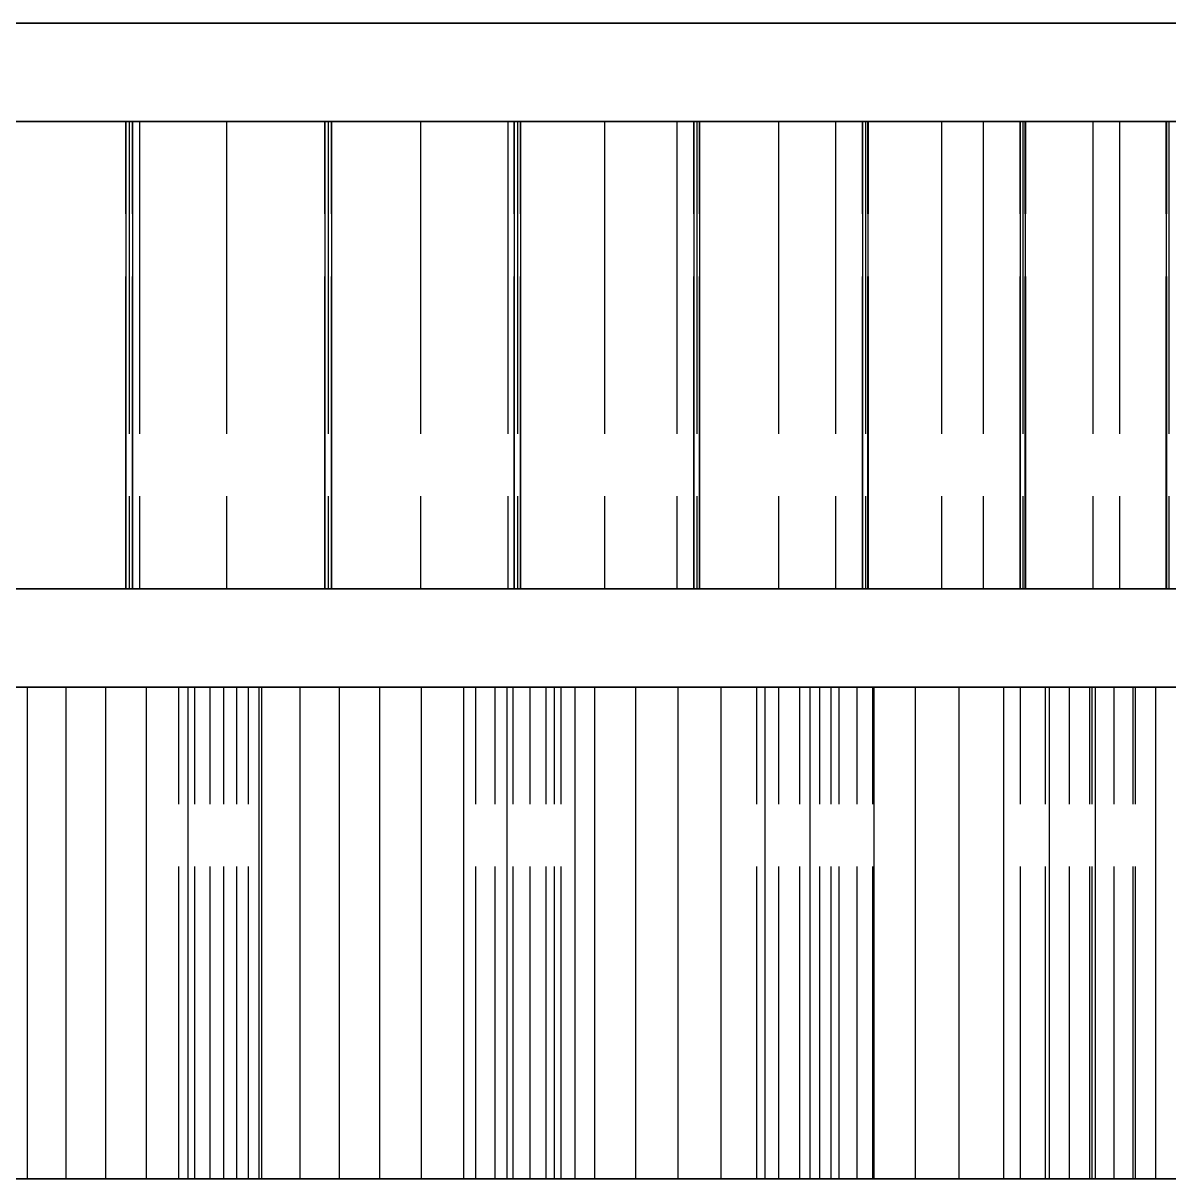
# Model space of a CAD drawing. Header units: millimetres. Extents: x -37 to 135, y -32 to 86.
# Drawn here: x 100.758 to 105.418, y -8.01 to -3.31 of the extents above; entities that cross this region are included whole.
import ezdxf

# ---------------------------------------------------------------- set-up
doc = ezdxf.new("R2010")
doc.units = ezdxf.units.MM
doc.linetypes.add('DASHED', pattern=[1.524, 1.27, -0.254])
doc.layers.add('HIDDEN', color=8, linetype='DASHED')
doc.layers.add('VISIBLE', color=7, linetype='CONTINUOUS')

msp = doc.modelspace()

# ---------------------------------------------------------------- linework, layer by layer
at = {"layer": 'HIDDEN'}
for points in [[(108.79325, -3.31), (108.13287, -3.31), (107.47248, -3.31), (106.8121, -3.31), (106.15172, -3.31), (105.49133, -3.31), (104.83095, -3.31), (104.17057, -3.31), (103.51019, -3.31), (102.8498, -3.31), (102.18942, -3.31), (101.52904, -3.31), (100.86865, -3.31), (100.20827, -3.31)], [(100.74808, -3.31), (101.05923, -3.31), (101.37037, -3.31), (101.68152, -3.31), (101.99266, -3.31), (102.3038, -3.31), (102.61495, -3.31), (102.92609, -3.31), (103.23724, -3.31), (103.54838, -3.31), (103.85952, -3.31), (104.17067, -3.31), (104.48181, -3.31), (104.79295, -3.31), (105.1041, -3.31), (105.41524, -3.31), (105.72639, -3.31), (106.03753, -3.31), (106.34867, -3.31), (106.65982, -3.31), (106.97096, -3.31), (107.28211, -3.31), (107.59325, -3.31)], [(107.59325, -3.31), (106.97096, -3.31), (106.34867, -3.31), (105.72639, -3.31), (105.1041, -3.31), (104.48181, -3.31), (103.85952, -3.31), (103.23724, -3.31), (102.61495, -3.31), (101.99266, -3.31), (101.37037, -3.31), (100.74808, -3.31)], [(100.75768, -3.71), (100.35761, -3.71)], [(101.23056, -3.71), (100.42503, -3.71)], [(100.42503, -3.71), (101.23056, -3.71)], [(100.75768, -3.71), (101.17496, -3.71)], [(101.17496, -3.71), (100.75768, -3.71)], [(101.17496, -3.71), (101.17629, -3.71)], [(101.17496, -3.71), (101.17629, -3.71)], [(101.17496, -3.71), (101.17496, -5.61)], [(101.17496, -5.61), (101.17496, -3.71)], [(101.17629, -3.71), (101.18961, -3.71)], [(101.18961, -3.71), (101.17629, -3.71)], [(101.17629, -5.61), (101.17629, -3.71)], [(101.17629, -5.61), (101.17629, -3.71)], [(101.18961, -3.71), (101.20417, -3.71)], [(101.20417, -3.71), (101.18961, -3.71)], [(101.18961, -3.71), (101.18961, -5.61)], [(101.18961, -3.71), (101.18961, -5.61)], [(101.203, -3.71), (101.20417, -3.71)], [(101.203, -3.71), (101.58475, -3.71)], [(101.58475, -3.71), (101.203, -3.71)], [(101.203, -3.71), (101.20417, -3.71)], [(101.203, -5.61), (101.203, -3.71)], [(101.203, -3.71), (101.203, -5.61)], [(101.20417, -5.61), (101.20417, -3.71)], [(101.20417, -5.61), (101.20417, -3.71)], [(101.99918, -3.71), (101.23056, -3.71)], [(101.23056, -3.71), (101.99918, -3.71)], [(101.23056, -3.71), (101.23056, -5.61)], [(101.23056, -3.71), (101.23056, -5.61)], [(101.58475, -3.71), (101.98482, -3.71)], [(101.98482, -3.71), (101.58475, -3.71)], [(101.58475, -3.71), (101.58475, -5.61)], [(101.58475, -3.71), (101.58475, -5.61)], [(101.98482, -3.71), (101.98622, -3.71)], [(101.98482, -3.71), (101.98622, -3.71)], [(101.98482, -3.71), (101.98482, -5.61)], [(101.98482, -5.61), (101.98482, -3.71)], [(101.98622, -3.71), (101.99886, -3.71)], [(101.99886, -3.71), (101.98622, -3.71)], [(101.98622, -5.61), (101.98622, -3.71)], [(101.98622, -5.61), (101.98622, -3.71)], [(101.99886, -3.71), (102.01283, -3.71)], [(102.01283, -3.71), (101.99886, -3.71)], [(101.99886, -3.71), (101.99886, -5.61)], [(101.99886, -3.71), (101.99886, -5.61)], [(102.72876, -3.71), (101.99918, -3.71)], [(101.99918, -3.71), (102.72876, -3.71)], [(101.99918, -3.71), (101.99918, -5.61)], [(101.99918, -3.71), (101.99918, -5.61)], [(102.01158, -3.71), (102.01283, -3.71)], [(102.01158, -3.71), (102.37394, -3.71)], [(102.37394, -3.71), (102.01158, -3.71)], [(102.01158, -3.71), (102.01283, -3.71)], [(102.01158, -5.61), (102.01158, -3.71)], [(102.01158, -3.71), (102.01158, -5.61)], [(102.01283, -5.61), (102.01283, -3.71)], [(102.01283, -5.61), (102.01283, -3.71)], [(102.37394, -3.71), (102.75568, -3.71)], [(102.75568, -3.71), (102.37394, -3.71)], [(102.37394, -3.71), (102.37394, -5.61)], [(102.37394, -3.71), (102.37394, -5.61)], [(103.41726, -3.71), (102.72876, -3.71)], [(102.72876, -3.71), (103.41726, -3.71)], [(102.72876, -3.71), (102.72876, -5.61)], [(102.72876, -3.71), (102.72876, -5.61)], [(102.75568, -3.71), (102.75715, -3.71)], [(102.75568, -3.71), (102.75715, -3.71)], [(102.75568, -3.71), (102.75568, -5.61)], [(102.75568, -5.61), (102.75568, -3.71)], [(102.75715, -3.71), (102.76908, -3.71)], [(102.76908, -3.71), (102.75715, -3.71)], [(102.75715, -5.61), (102.75715, -3.71)], [(102.75715, -5.61), (102.75715, -3.71)], [(102.76908, -3.71), (102.7824, -3.71)], [(102.7824, -3.71), (102.76908, -3.71)], [(102.76908, -3.71), (102.76908, -5.61)], [(102.76908, -3.71), (102.76908, -5.61)], [(102.78108, -3.71), (102.7824, -3.71)], [(102.78108, -3.71), (103.12303, -3.71)], [(103.12303, -3.71), (102.78108, -3.71)], [(102.78108, -3.71), (102.7824, -3.71)], [(102.78108, -5.61), (102.78108, -3.71)], [(102.78108, -3.71), (102.78108, -5.61)], [(102.7824, -5.61), (102.7824, -3.71)], [(102.7824, -5.61), (102.7824, -3.71)], [(103.12303, -3.71), (103.48539, -3.71)], [(103.48539, -3.71), (103.12303, -3.71)], [(103.12303, -3.71), (103.12303, -5.61)], [(103.12303, -3.71), (103.12303, -5.61)], [(104.06277, -3.71), (103.41726, -3.71)], [(103.41726, -3.71), (104.06277, -3.71)], [(103.41726, -3.71), (103.41726, -5.61)], [(103.41726, -3.71), (103.41726, -5.61)], [(103.48539, -3.71), (103.48692, -3.71)], [(103.48539, -3.71), (103.48692, -3.71)], [(103.48539, -3.71), (103.48539, -5.61)], [(103.48539, -5.61), (103.48539, -3.71)], [(103.48692, -3.71), (103.4981, -3.71)], [(103.4981, -3.71), (103.48692, -3.71)], [(103.48692, -5.61), (103.48692, -3.71)], [(103.48692, -5.61), (103.48692, -3.71)], [(103.4981, -3.71), (103.51075, -3.71)], [(103.51075, -3.71), (103.4981, -3.71)], [(103.4981, -3.71), (103.4981, -5.61)], [(103.4981, -3.71), (103.4981, -5.61)], [(103.50935, -3.71), (103.51075, -3.71)], [(103.50935, -3.71), (103.82995, -3.71)], [(103.82995, -3.71), (103.50935, -3.71)], [(103.50935, -3.71), (103.51075, -3.71)], [(103.50935, -5.61), (103.50935, -3.71)], [(103.50935, -3.71), (103.50935, -5.61)], [(103.51075, -5.61), (103.51075, -3.71)], [(103.51075, -5.61), (103.51075, -3.71)], [(103.82995, -3.71), (104.17191, -3.71)], [(104.17191, -3.71), (103.82995, -3.71)], [(103.82995, -3.71), (103.82995, -5.61)], [(103.82995, -3.71), (103.82995, -5.61)], [(104.66348, -3.71), (104.06277, -3.71)], [(104.06277, -3.71), (104.66348, -3.71)], [(104.06277, -3.71), (104.06277, -5.61)], [(104.06277, -3.71), (104.06277, -5.61)], [(104.17191, -3.71), (104.1735, -3.71)], [(104.17191, -3.71), (104.1735, -3.71)], [(104.17191, -3.71), (104.17191, -5.61)], [(104.17191, -5.61), (104.17191, -3.71)], [(104.1735, -3.71), (104.18391, -3.71)], [(104.18391, -3.71), (104.1735, -3.71)], [(104.1735, -5.61), (104.1735, -3.71)], [(104.1735, -5.61), (104.1735, -3.71)], [(104.18391, -3.71), (104.19584, -3.71)], [(104.19584, -3.71), (104.18391, -3.71)], [(104.18391, -3.71), (104.18391, -5.61)], [(104.18391, -3.71), (104.18391, -5.61)], [(104.19438, -3.71), (104.19584, -3.71)], [(104.19438, -3.71), (104.49273, -3.71)], [(104.49273, -3.71), (104.19438, -3.71)], [(104.19438, -3.71), (104.19584, -3.71)], [(104.19438, -5.61), (104.19438, -3.71)], [(104.19438, -3.71), (104.19438, -5.61)], [(104.19584, -5.61), (104.19584, -3.71)], [(104.19584, -5.61), (104.19584, -3.71)], [(104.49273, -3.71), (104.81333, -3.71)], [(104.81333, -3.71), (104.49273, -3.71)], [(104.49273, -3.71), (104.49273, -5.61)], [(104.49273, -3.71), (104.49273, -5.61)], [(105.21772, -3.71), (104.66348, -3.71)], [(104.66348, -3.71), (105.21772, -3.71)], [(104.66348, -3.71), (104.66348, -5.61)], [(104.66348, -3.71), (104.66348, -5.61)], [(104.81333, -3.71), (104.81498, -3.71)], [(104.81333, -3.71), (104.81498, -3.71)], [(104.81333, -3.71), (104.81333, -5.61)], [(104.81333, -5.61), (104.81333, -3.71)], [(104.81498, -3.71), (104.82458, -3.71)], [(104.82458, -3.71), (104.81498, -3.71)], [(104.81498, -5.61), (104.81498, -3.71)], [(104.81498, -5.61), (104.81498, -3.71)], [(104.82458, -3.71), (104.83577, -3.71)], [(104.83577, -3.71), (104.82458, -3.71)], [(104.82458, -3.71), (104.82458, -5.61)], [(104.82458, -3.71), (104.82458, -5.61)], [(104.83424, -3.71), (104.83577, -3.71)], [(104.83424, -3.71), (105.10952, -3.71)], [(105.10952, -3.71), (104.83424, -3.71)], [(104.83424, -3.71), (104.83577, -3.71)], [(104.83424, -5.61), (104.83424, -3.71)], [(104.83424, -3.71), (104.83424, -5.61)], [(104.83577, -5.61), (104.83577, -3.71)], [(104.83577, -5.61), (104.83577, -3.71)], [(105.10952, -3.71), (105.40787, -3.71)], [(105.40787, -3.71), (105.10952, -3.71)], [(105.10952, -3.71), (105.10952, -5.61)], [(105.10952, -3.71), (105.10952, -5.61)], [(105.72396, -3.71), (105.21772, -3.71)], [(105.21772, -3.71), (105.72396, -3.71)], [(105.21772, -3.71), (105.21772, -5.61)], [(105.21772, -3.71), (105.21772, -5.61)], [(105.40787, -3.71), (105.40956, -3.71)], [(105.40787, -3.71), (105.40956, -3.71)], [(105.40787, -3.71), (105.40787, -5.61)], [(105.40787, -5.61), (105.40787, -3.71)], [(105.40956, -3.71), (105.41834, -3.71)], [(105.41834, -3.71), (105.40956, -3.71)], [(105.40956, -5.61), (105.40956, -3.71)], [(105.40956, -5.61), (105.40956, -3.71)], [(105.41834, -3.71), (105.42875, -3.71)], [(105.42875, -3.71), (105.41834, -3.71)], [(105.41834, -3.71), (105.41834, -5.61)], [(105.41834, -3.71), (105.41834, -5.61)], [(100.75768, -5.61), (100.35761, -5.61)], [(101.23056, -5.61), (100.42503, -5.61)], [(100.42503, -5.61), (101.23056, -5.61)], [(100.75768, -5.61), (101.17496, -5.61)], [(101.17496, -5.61), (100.75768, -5.61)], [(101.17496, -5.61), (101.17629, -5.61)], [(101.17496, -5.61), (101.17629, -5.61)], [(101.17629, -5.61), (101.18961, -5.61)], [(101.18961, -5.61), (101.17629, -5.61)], [(101.18961, -5.61), (101.20417, -5.61)], [(101.20417, -5.61), (101.18961, -5.61)], [(101.203, -5.61), (101.20417, -5.61)], [(101.203, -5.61), (101.58475, -5.61)], [(101.58475, -5.61), (101.203, -5.61)], [(101.203, -5.61), (101.20417, -5.61)], [(101.99918, -5.61), (101.23056, -5.61)], [(101.23056, -5.61), (101.99918, -5.61)], [(101.58475, -5.61), (101.98482, -5.61)], [(101.98482, -5.61), (101.58475, -5.61)], [(101.98482, -5.61), (101.98622, -5.61)], [(101.98482, -5.61), (101.98622, -5.61)], [(101.98622, -5.61), (101.99886, -5.61)], [(101.99886, -5.61), (101.98622, -5.61)], [(101.99886, -5.61), (102.01283, -5.61)], [(102.01283, -5.61), (101.99886, -5.61)], [(102.72876, -5.61), (101.99918, -5.61)], [(101.99918, -5.61), (102.72876, -5.61)], [(102.01158, -5.61), (102.01283, -5.61)], [(102.01158, -5.61), (102.37394, -5.61)], [(102.37394, -5.61), (102.01158, -5.61)], [(102.01158, -5.61), (102.01283, -5.61)], [(102.37394, -5.61), (102.75568, -5.61)], [(102.75568, -5.61), (102.37394, -5.61)], [(103.41726, -5.61), (102.72876, -5.61)], [(102.72876, -5.61), (103.41726, -5.61)], [(102.75568, -5.61), (102.75715, -5.61)], [(102.75568, -5.61), (102.75715, -5.61)], [(102.75715, -5.61), (102.76908, -5.61)], [(102.76908, -5.61), (102.75715, -5.61)], [(102.76908, -5.61), (102.7824, -5.61)], [(102.7824, -5.61), (102.76908, -5.61)], [(102.78108, -5.61), (102.7824, -5.61)], [(102.78108, -5.61), (103.12303, -5.61)], [(103.12303, -5.61), (102.78108, -5.61)], [(102.78108, -5.61), (102.7824, -5.61)], [(103.12303, -5.61), (103.48539, -5.61)], [(103.48539, -5.61), (103.12303, -5.61)], [(104.06277, -5.61), (103.41726, -5.61)], [(103.41726, -5.61), (104.06277, -5.61)], [(103.48539, -5.61), (103.48692, -5.61)], [(103.48539, -5.61), (103.48692, -5.61)], [(103.48692, -5.61), (103.4981, -5.61)], [(103.4981, -5.61), (103.48692, -5.61)], [(103.4981, -5.61), (103.51075, -5.61)], [(103.51075, -5.61), (103.4981, -5.61)], [(103.50935, -5.61), (103.51075, -5.61)], [(103.50935, -5.61), (103.82995, -5.61)], [(103.82995, -5.61), (103.50935, -5.61)], [(103.50935, -5.61), (103.51075, -5.61)], [(103.82995, -5.61), (104.17191, -5.61)], [(104.17191, -5.61), (103.82995, -5.61)], [(104.66348, -5.61), (104.06277, -5.61)], [(104.06277, -5.61), (104.66348, -5.61)], [(104.17191, -5.61), (104.1735, -5.61)], [(104.17191, -5.61), (104.1735, -5.61)], [(104.1735, -5.61), (104.18391, -5.61)], [(104.18391, -5.61), (104.1735, -5.61)], [(104.18391, -5.61), (104.19584, -5.61)], [(104.19584, -5.61), (104.18391, -5.61)], [(104.19438, -5.61), (104.19584, -5.61)], [(104.19438, -5.61), (104.49273, -5.61)], [(104.49273, -5.61), (104.19438, -5.61)], [(104.19438, -5.61), (104.19584, -5.61)], [(104.49273, -5.61), (104.81333, -5.61)], [(104.81333, -5.61), (104.49273, -5.61)], [(105.21772, -5.61), (104.66348, -5.61)], [(104.66348, -5.61), (105.21772, -5.61)], [(104.81333, -5.61), (104.81498, -5.61)], [(104.81333, -5.61), (104.81498, -5.61)], [(104.81498, -5.61), (104.82458, -5.61)], [(104.82458, -5.61), (104.81498, -5.61)], [(104.82458, -5.61), (104.83577, -5.61)], [(104.83577, -5.61), (104.82458, -5.61)], [(104.83424, -5.61), (104.83577, -5.61)], [(104.83424, -5.61), (105.10952, -5.61)], [(105.10952, -5.61), (104.83424, -5.61)], [(104.83424, -5.61), (104.83577, -5.61)], [(105.10952, -5.61), (105.40787, -5.61)], [(105.40787, -5.61), (105.10952, -5.61)], [(105.72396, -5.61), (105.21772, -5.61)], [(105.21772, -5.61), (105.72396, -5.61)], [(105.40787, -5.61), (105.40956, -5.61)], [(105.40787, -5.61), (105.40956, -5.61)], [(105.40956, -5.61), (105.41834, -5.61)], [(105.41834, -5.61), (105.40956, -5.61)], [(105.41834, -5.61), (105.42875, -5.61)], [(105.42875, -5.61), (105.41834, -5.61)], [(108.79325, -6.01), (108.13287, -6.01), (107.47248, -6.01), (106.8121, -6.01), (106.15172, -6.01), (105.49133, -6.01), (104.83095, -6.01), (104.17057, -6.01), (103.51019, -6.01), (102.8498, -6.01), (102.18942, -6.01), (101.52904, -6.01), (100.86865, -6.01), (100.20827, -6.01)], [(100.53846, -6.01), (100.86865, -6.01), (101.19884, -6.01), (101.52904, -6.01), (101.85923, -6.01), (102.18942, -6.01), (102.51961, -6.01), (102.8498, -6.01), (103.17999, -6.01), (103.51019, -6.01), (103.84038, -6.01), (104.17057, -6.01), (104.50076, -6.01), (104.83095, -6.01), (105.16114, -6.01), (105.49133, -6.01)], [(100.77597, -6.01), (100.62362, -6.01)], [(100.74808, -6.01), (101.05923, -6.01), (101.37037, -6.01), (101.68152, -6.01), (101.99266, -6.01), (102.3038, -6.01), (102.61495, -6.01), (102.92609, -6.01), (103.23724, -6.01), (103.54838, -6.01), (103.85952, -6.01), (104.17067, -6.01), (104.48181, -6.01), (104.79295, -6.01), (105.1041, -6.01), (105.41524, -6.01), (105.72639, -6.01), (106.03753, -6.01), (106.34867, -6.01), (106.65982, -6.01), (106.97096, -6.01), (107.28211, -6.01), (107.59325, -6.01)], [(107.59325, -6.01), (106.97096, -6.01), (106.34867, -6.01), (105.72639, -6.01), (105.1041, -6.01), (104.48181, -6.01), (103.85952, -6.01), (103.23724, -6.01), (102.61495, -6.01), (101.99266, -6.01), (101.37037, -6.01), (100.74808, -6.01)], [(100.9329, -6.01), (100.77597, -6.01)], [(100.77597, -8.01), (100.77597, -6.01)], [(101.09413, -6.01), (100.9329, -6.01)], [(100.9329, -8.01), (100.9329, -6.01)], [(101.25945, -6.01), (101.09413, -6.01)], [(101.09413, -8.01), (101.09413, -6.01)], [(101.42867, -6.01), (101.25945, -6.01)], [(101.25945, -8.01), (101.25945, -6.01)], [(101.45679, -6.01), (101.39063, -6.01)], [(101.39063, -6.01), (101.71843, -6.01)], [(101.72857, -6.01), (101.39063, -6.01)], [(101.39063, -6.01), (101.45679, -6.01)], [(101.39063, -8.01), (101.39063, -6.01)], [(101.39063, -8.01), (101.39063, -6.01)], [(101.71843, -6.01), (101.42867, -6.01)], [(101.42867, -8.01), (101.42867, -6.01)], [(101.51801, -6.01), (101.45679, -6.01)], [(101.45679, -6.01), (101.51801, -6.01)], [(101.45679, -8.01), (101.45679, -6.01)], [(101.45679, -8.01), (101.45679, -6.01)], [(101.57458, -6.01), (101.51801, -6.01)], [(101.51801, -6.01), (101.57458, -6.01)], [(101.51801, -8.01), (101.51801, -6.01)], [(101.51801, -8.01), (101.51801, -6.01)], [(101.62673, -6.01), (101.57458, -6.01)], [(101.57458, -6.01), (101.62673, -6.01)], [(101.57458, -8.01), (101.57458, -6.01)], [(101.57458, -8.01), (101.57458, -6.01)], [(101.67464, -6.01), (101.62673, -6.01)], [(101.62673, -6.01), (101.67464, -6.01)], [(101.62673, -8.01), (101.62673, -6.01)], [(101.62673, -8.01), (101.62673, -6.01)], [(101.71843, -6.01), (101.67464, -6.01)], [(101.67464, -6.01), (101.71843, -6.01)], [(101.67464, -8.01), (101.67464, -6.01)], [(101.67464, -8.01), (101.67464, -6.01)], [(101.71843, -8.01), (101.71843, -6.01)], [(101.88418, -6.01), (101.72857, -6.01)], [(101.72857, -8.01), (101.72857, -6.01)], [(102.04449, -6.01), (101.88418, -6.01)], [(101.88418, -8.01), (101.88418, -6.01)], [(102.20916, -6.01), (102.04449, -6.01)], [(102.04449, -8.01), (102.04449, -6.01)], [(102.37791, -6.01), (102.20916, -6.01)], [(102.20916, -8.01), (102.20916, -6.01)], [(102.55054, -6.01), (102.37791, -6.01)], [(102.37791, -8.01), (102.37791, -6.01)], [(102.72687, -6.01), (102.55054, -6.01)], [(102.55054, -8.01), (102.55054, -6.01)], [(102.67729, -6.01), (102.59902, -6.01)], [(102.59902, -6.01), (102.91958, -6.01)], [(102.91958, -6.01), (102.59902, -6.01)], [(102.59902, -6.01), (102.67729, -6.01)], [(102.59902, -8.01), (102.59902, -6.01)], [(102.59902, -8.01), (102.59902, -6.01)], [(102.75085, -6.01), (102.67729, -6.01)], [(102.67729, -6.01), (102.75085, -6.01)], [(102.67729, -8.01), (102.67729, -6.01)], [(102.67729, -8.01), (102.67729, -6.01)], [(103.0027, -6.01), (102.72687, -6.01)], [(102.72687, -8.01), (102.72687, -6.01)], [(102.81998, -6.01), (102.75085, -6.01)], [(102.75085, -6.01), (102.81998, -6.01)], [(102.75085, -8.01), (102.75085, -6.01)], [(102.75085, -8.01), (102.75085, -6.01)], [(102.8849, -6.01), (102.81998, -6.01)], [(102.81998, -6.01), (102.8849, -6.01)], [(102.81998, -8.01), (102.81998, -6.01)], [(102.81998, -8.01), (102.81998, -6.01)], [(102.94576, -6.01), (102.8849, -6.01)], [(102.8849, -6.01), (102.94576, -6.01)], [(102.8849, -8.01), (102.8849, -6.01)], [(102.8849, -8.01), (102.8849, -6.01)], [(102.91958, -6.01), (103.0027, -6.01)], [(103.08269, -6.01), (102.91958, -6.01)], [(102.91958, -8.01), (102.91958, -6.01)], [(102.91958, -8.01), (102.91958, -6.01)], [(103.0027, -6.01), (102.94576, -6.01)], [(102.94576, -6.01), (103.0027, -6.01)], [(102.94576, -8.01), (102.94576, -6.01)], [(102.94576, -8.01), (102.94576, -6.01)], [(103.0027, -8.01), (103.0027, -6.01)], [(103.25024, -6.01), (103.08269, -6.01)], [(103.08269, -8.01), (103.08269, -6.01)], [(103.42191, -6.01), (103.25024, -6.01)], [(103.25024, -8.01), (103.25024, -6.01)], [(103.59743, -6.01), (103.42191, -6.01)], [(103.42191, -8.01), (103.42191, -6.01)], [(103.77661, -6.01), (103.59743, -6.01)], [(103.59743, -8.01), (103.59743, -6.01)], [(103.83219, -6.01), (103.74217, -6.01)], [(103.74217, -6.01), (104.04391, -6.01)], [(104.04391, -6.01), (103.74217, -6.01)], [(103.74217, -6.01), (103.83219, -6.01)], [(103.74217, -8.01), (103.74217, -6.01)], [(103.74217, -8.01), (103.74217, -6.01)], [(103.95925, -6.01), (103.77661, -6.01)], [(103.77661, -8.01), (103.77661, -6.01)], [(103.91777, -6.01), (103.83219, -6.01)], [(103.83219, -6.01), (103.91777, -6.01)], [(103.83219, -8.01), (103.83219, -6.01)], [(103.83219, -8.01), (103.83219, -6.01)], [(103.99916, -6.01), (103.91777, -6.01)], [(103.91777, -6.01), (103.99916, -6.01)], [(103.91777, -8.01), (103.91777, -6.01)], [(103.91777, -8.01), (103.91777, -6.01)], [(104.21992, -6.01), (103.95925, -6.01)], [(103.95925, -8.01), (103.95925, -6.01)], [(104.07655, -6.01), (103.99916, -6.01)], [(103.99916, -6.01), (104.07655, -6.01)], [(103.99916, -8.01), (103.99916, -6.01)], [(103.99916, -8.01), (103.99916, -6.01)], [(104.04391, -6.01), (104.2138, -6.01)], [(104.2138, -6.01), (104.04391, -6.01)], [(104.04391, -8.01), (104.04391, -6.01)], [(104.04391, -8.01), (104.04391, -6.01)], [(104.1501, -6.01), (104.07655, -6.01)], [(104.07655, -6.01), (104.1501, -6.01)], [(104.07655, -8.01), (104.07655, -6.01)], [(104.07655, -8.01), (104.07655, -6.01)], [(104.21992, -6.01), (104.1501, -6.01)], [(104.1501, -6.01), (104.21992, -6.01)], [(104.1501, -8.01), (104.1501, -6.01)], [(104.1501, -8.01), (104.1501, -6.01)], [(104.2138, -6.01), (104.21992, -6.01)], [(104.38785, -6.01), (104.2138, -6.01)], [(104.2138, -8.01), (104.2138, -6.01)], [(104.2138, -8.01), (104.2138, -6.01)], [(104.21992, -8.01), (104.21992, -6.01)], [(104.56575, -6.01), (104.38785, -6.01)], [(104.38785, -8.01), (104.38785, -6.01)], [(104.74725, -6.01), (104.56575, -6.01)], [(104.56575, -8.01), (104.56575, -6.01)], [(104.93217, -6.01), (104.74725, -6.01)], [(104.74725, -8.01), (104.74725, -6.01)], [(104.91635, -6.01), (104.81497, -6.01)], [(104.81497, -6.01), (105.09655, -6.01)], [(105.09655, -6.01), (104.81497, -6.01)], [(104.81497, -6.01), (104.91635, -6.01)], [(104.81497, -8.01), (104.81497, -6.01)], [(104.81497, -8.01), (104.81497, -6.01)], [(105.01356, -6.01), (104.91635, -6.01)], [(104.91635, -6.01), (105.01356, -6.01)], [(104.91635, -8.01), (104.91635, -6.01)], [(104.91635, -8.01), (104.91635, -6.01)], [(105.12032, -6.01), (104.93217, -6.01)], [(104.93217, -8.01), (104.93217, -6.01)], [(105.10683, -6.01), (105.01356, -6.01)], [(105.01356, -6.01), (105.10683, -6.01)], [(105.01356, -8.01), (105.01356, -6.01)], [(105.01356, -8.01), (105.01356, -6.01)], [(105.09655, -6.01), (105.27245, -6.01)], [(105.27245, -6.01), (105.09655, -6.01)], [(105.09655, -8.01), (105.09655, -6.01)], [(105.09655, -8.01), (105.09655, -6.01)], [(105.19636, -6.01), (105.10683, -6.01)], [(105.10683, -6.01), (105.19636, -6.01)], [(105.10683, -8.01), (105.10683, -6.01)], [(105.10683, -8.01), (105.10683, -6.01)], [(105.36466, -6.01), (105.12032, -6.01)], [(105.12032, -8.01), (105.12032, -6.01)], [(105.28226, -6.01), (105.19636, -6.01)], [(105.19636, -6.01), (105.28226, -6.01)], [(105.19636, -8.01), (105.19636, -6.01)], [(105.19636, -8.01), (105.19636, -6.01)], [(105.27245, -6.01), (105.36466, -6.01)], [(105.45222, -6.01), (105.27245, -6.01)], [(105.27245, -8.01), (105.27245, -6.01)], [(105.27245, -8.01), (105.27245, -6.01)], [(105.36466, -6.01), (105.28226, -6.01)], [(105.28226, -6.01), (105.36466, -6.01)], [(105.28226, -8.01), (105.28226, -6.01)], [(105.28226, -8.01), (105.28226, -6.01)], [(105.36466, -8.01), (105.36466, -6.01)], [(100.77597, -8.01), (100.62362, -8.01)], [(100.9329, -8.01), (100.77597, -8.01)], [(101.09413, -8.01), (100.9329, -8.01)], [(101.25945, -8.01), (101.09413, -8.01)], [(101.42867, -8.01), (101.25945, -8.01)], [(101.45679, -8.01), (101.39063, -8.01)], [(101.39063, -8.01), (101.71843, -8.01)], [(101.72857, -8.01), (101.39063, -8.01)], [(101.39063, -8.01), (101.45679, -8.01)], [(101.71843, -8.01), (101.42867, -8.01)], [(101.51801, -8.01), (101.45679, -8.01)], [(101.45679, -8.01), (101.51801, -8.01)], [(101.57458, -8.01), (101.51801, -8.01)], [(101.51801, -8.01), (101.57458, -8.01)], [(101.62673, -8.01), (101.57458, -8.01)], [(101.57458, -8.01), (101.62673, -8.01)], [(101.67464, -8.01), (101.62673, -8.01)], [(101.62673, -8.01), (101.67464, -8.01)], [(101.71843, -8.01), (101.67464, -8.01)], [(101.67464, -8.01), (101.71843, -8.01)], [(101.88418, -8.01), (101.72857, -8.01)], [(102.04449, -8.01), (101.88418, -8.01)], [(102.20916, -8.01), (102.04449, -8.01)], [(102.37791, -8.01), (102.20916, -8.01)], [(102.55054, -8.01), (102.37791, -8.01)], [(102.72687, -8.01), (102.55054, -8.01)], [(102.67729, -8.01), (102.59902, -8.01)], [(102.59902, -8.01), (102.91958, -8.01)], [(102.91958, -8.01), (102.59902, -8.01)], [(102.59902, -8.01), (102.67729, -8.01)], [(102.75085, -8.01), (102.67729, -8.01)], [(102.67729, -8.01), (102.75085, -8.01)], [(103.0027, -8.01), (102.72687, -8.01)], [(102.81998, -8.01), (102.75085, -8.01)], [(102.75085, -8.01), (102.81998, -8.01)], [(102.8849, -8.01), (102.81998, -8.01)], [(102.81998, -8.01), (102.8849, -8.01)], [(102.94576, -8.01), (102.8849, -8.01)], [(102.8849, -8.01), (102.94576, -8.01)], [(102.91958, -8.01), (103.0027, -8.01)], [(103.08269, -8.01), (102.91958, -8.01)], [(103.0027, -8.01), (102.94576, -8.01)], [(102.94576, -8.01), (103.0027, -8.01)], [(103.25024, -8.01), (103.08269, -8.01)], [(103.42191, -8.01), (103.25024, -8.01)], [(103.59743, -8.01), (103.42191, -8.01)], [(103.77661, -8.01), (103.59743, -8.01)], [(103.83219, -8.01), (103.74217, -8.01)], [(103.74217, -8.01), (104.04391, -8.01)], [(104.04391, -8.01), (103.74217, -8.01)], [(103.74217, -8.01), (103.83219, -8.01)], [(103.95925, -8.01), (103.77661, -8.01)], [(103.91777, -8.01), (103.83219, -8.01)], [(103.83219, -8.01), (103.91777, -8.01)], [(103.99916, -8.01), (103.91777, -8.01)], [(103.91777, -8.01), (103.99916, -8.01)], [(104.21992, -8.01), (103.95925, -8.01)], [(104.07655, -8.01), (103.99916, -8.01)], [(103.99916, -8.01), (104.07655, -8.01)], [(104.04391, -8.01), (104.2138, -8.01)], [(104.2138, -8.01), (104.04391, -8.01)], [(104.1501, -8.01), (104.07655, -8.01)], [(104.07655, -8.01), (104.1501, -8.01)], [(104.21992, -8.01), (104.1501, -8.01)], [(104.1501, -8.01), (104.21992, -8.01)], [(104.2138, -8.01), (104.21992, -8.01)], [(104.38785, -8.01), (104.2138, -8.01)], [(104.56575, -8.01), (104.38785, -8.01)], [(104.74725, -8.01), (104.56575, -8.01)], [(104.93217, -8.01), (104.74725, -8.01)], [(104.91635, -8.01), (104.81497, -8.01)], [(104.81497, -8.01), (105.09655, -8.01)], [(105.09655, -8.01), (104.81497, -8.01)], [(104.81497, -8.01), (104.91635, -8.01)], [(105.01356, -8.01), (104.91635, -8.01)], [(104.91635, -8.01), (105.01356, -8.01)], [(105.12032, -8.01), (104.93217, -8.01)], [(105.10683, -8.01), (105.01356, -8.01)], [(105.01356, -8.01), (105.10683, -8.01)], [(105.09655, -8.01), (105.27245, -8.01)], [(105.27245, -8.01), (105.09655, -8.01)], [(105.19636, -8.01), (105.10683, -8.01)], [(105.10683, -8.01), (105.19636, -8.01)], [(105.36466, -8.01), (105.12032, -8.01)], [(105.28226, -8.01), (105.19636, -8.01)], [(105.19636, -8.01), (105.28226, -8.01)], [(105.27245, -8.01), (105.36466, -8.01)], [(105.45222, -8.01), (105.27245, -8.01)], [(105.36466, -8.01), (105.28226, -8.01)], [(105.28226, -8.01), (105.36466, -8.01)]]:
    msp.add_lwpolyline(points, dxfattribs=at)
at = {"layer": 'VISIBLE'}
for points in [[(100.53846, -3.31), (100.86865, -3.31), (101.19884, -3.31), (101.52904, -3.31), (101.85923, -3.31), (102.18942, -3.31), (102.51961, -3.31), (102.8498, -3.31), (103.17999, -3.31), (103.51019, -3.31), (103.84038, -3.31), (104.17057, -3.31), (104.50076, -3.31), (104.83095, -3.31), (105.16114, -3.31), (105.49133, -3.31)], [(100.62362, -6.01), (100.77597, -6.01)], [(100.77597, -6.01), (100.9329, -6.01)], [(100.77597, -8.01), (100.77597, -6.01)], [(100.9329, -6.01), (101.09413, -6.01)], [(100.9329, -8.01), (100.9329, -6.01)], [(101.09413, -6.01), (101.25945, -6.01)], [(101.09413, -8.01), (101.09413, -6.01)], [(101.25945, -6.01), (101.42867, -6.01)], [(101.25945, -8.01), (101.25945, -6.01)], [(101.42867, -6.01), (101.71843, -6.01)], [(101.42867, -8.01), (101.42867, -6.01)], [(101.71843, -6.01), (101.72857, -6.01)], [(101.71843, -8.01), (101.71843, -6.01)], [(101.72857, -6.01), (101.88418, -6.01)], [(101.72857, -8.01), (101.72857, -6.01)], [(101.88418, -6.01), (102.04449, -6.01)], [(101.88418, -8.01), (101.88418, -6.01)], [(102.04449, -6.01), (102.20916, -6.01)], [(102.04449, -8.01), (102.04449, -6.01)], [(102.20916, -6.01), (102.37791, -6.01)], [(102.20916, -8.01), (102.20916, -6.01)], [(102.37791, -6.01), (102.55054, -6.01)], [(102.37791, -8.01), (102.37791, -6.01)], [(102.55054, -6.01), (102.72687, -6.01)], [(102.55054, -8.01), (102.55054, -6.01)], [(102.72687, -6.01), (103.0027, -6.01)], [(102.72687, -8.01), (102.72687, -6.01)], [(103.0027, -6.01), (103.08269, -6.01)], [(103.0027, -8.01), (103.0027, -6.01)], [(103.08269, -6.01), (103.25024, -6.01)], [(103.08269, -8.01), (103.08269, -6.01)], [(103.25024, -6.01), (103.42191, -6.01)], [(103.25024, -8.01), (103.25024, -6.01)], [(103.42191, -6.01), (103.59743, -6.01)], [(103.42191, -8.01), (103.42191, -6.01)], [(103.59743, -6.01), (103.77661, -6.01)], [(103.59743, -8.01), (103.59743, -6.01)], [(103.77661, -6.01), (103.95925, -6.01)], [(103.77661, -8.01), (103.77661, -6.01)], [(103.95925, -6.01), (104.21992, -6.01)], [(103.95925, -8.01), (103.95925, -6.01)], [(104.21992, -6.01), (104.38785, -6.01)], [(104.21992, -8.01), (104.21992, -6.01)], [(104.38785, -6.01), (104.56575, -6.01)], [(104.38785, -8.01), (104.38785, -6.01)], [(104.56575, -6.01), (104.74725, -6.01)], [(104.56575, -8.01), (104.56575, -6.01)], [(104.74725, -6.01), (104.93217, -6.01)], [(104.74725, -8.01), (104.74725, -6.01)], [(104.93217, -6.01), (105.12032, -6.01)], [(104.93217, -8.01), (104.93217, -6.01)], [(105.12032, -6.01), (105.36466, -6.01)], [(105.12032, -8.01), (105.12032, -6.01)], [(105.36466, -6.01), (105.45222, -6.01)], [(105.36466, -8.01), (105.36466, -6.01)], [(100.62362, -8.01), (100.77597, -8.01)], [(100.77597, -8.01), (100.9329, -8.01)], [(100.9329, -8.01), (101.09413, -8.01)], [(101.09413, -8.01), (101.25945, -8.01)], [(101.25945, -8.01), (101.42867, -8.01)], [(101.42867, -8.01), (101.71843, -8.01)], [(101.71843, -8.01), (101.72857, -8.01)], [(101.72857, -8.01), (101.88418, -8.01)], [(101.88418, -8.01), (102.04449, -8.01)], [(102.04449, -8.01), (102.20916, -8.01)], [(102.20916, -8.01), (102.37791, -8.01)], [(102.37791, -8.01), (102.55054, -8.01)], [(102.55054, -8.01), (102.72687, -8.01)], [(102.72687, -8.01), (103.0027, -8.01)], [(103.0027, -8.01), (103.08269, -8.01)], [(103.08269, -8.01), (103.25024, -8.01)], [(103.25024, -8.01), (103.42191, -8.01)], [(103.42191, -8.01), (103.59743, -8.01)], [(103.59743, -8.01), (103.77661, -8.01)], [(103.77661, -8.01), (103.95925, -8.01)], [(103.95925, -8.01), (104.21992, -8.01)], [(104.21992, -8.01), (104.38785, -8.01)], [(104.38785, -8.01), (104.56575, -8.01)], [(104.56575, -8.01), (104.74725, -8.01)], [(104.74725, -8.01), (104.93217, -8.01)], [(104.93217, -8.01), (105.12032, -8.01)], [(105.12032, -8.01), (105.36466, -8.01)], [(105.36466, -8.01), (105.45222, -8.01)]]:
    msp.add_lwpolyline(points, dxfattribs=at)

doc.saveas('drawing.dxf')
